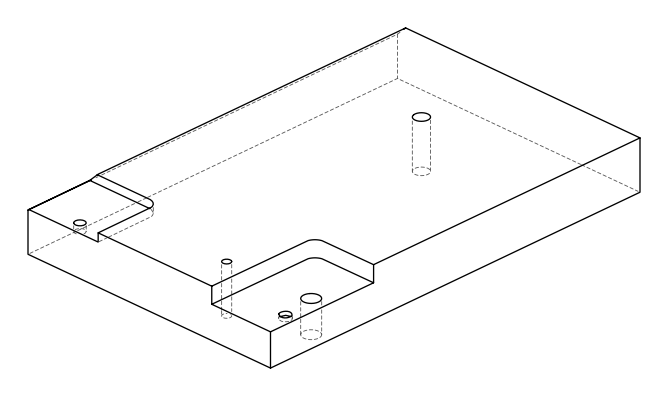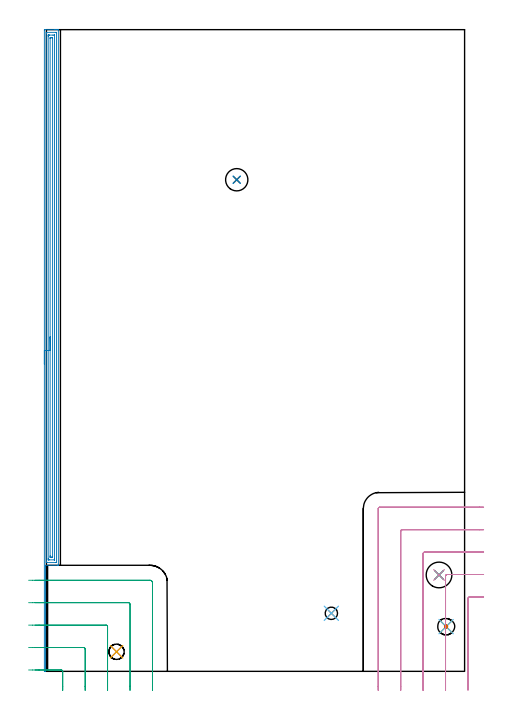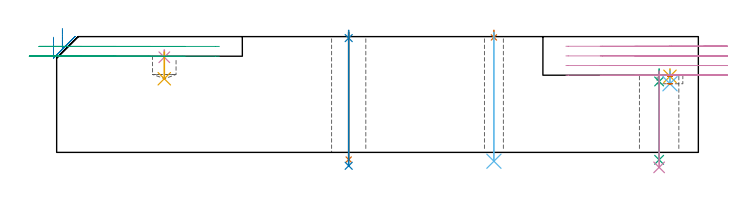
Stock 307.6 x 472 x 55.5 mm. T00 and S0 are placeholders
(PLAN: 16 operations, 9 tool changes, 23.6 min)
(1 SPOT_DRILL | STEP1HOLE | NXT0321_9005460120000 | 0.03 min | 1 mm3)
(2 SPOT_DRILL_1 | STEP1HOLE_1 | NXT0321_9005460120000 | 0.03 min | 5 mm3)
(3 SPOT_DRILL_2 | STEP1HOLE_2 | NXT0321_9005460120000 | 0.05 min | 2297 mm3)
(4 SPOT_DRILL_3 | STEP1POCKET | NXT0321_9005460120000 | 0.03 min | 924 mm3)
(5 SPOT_DRILL_4 | STEP1POCKET_1 | NXT0321_9005460120000 | 0.03 min | 1987 mm3)
(6 DRILL_THROUGH_HOLE_INTO_CENTER | STEP1HOLE | UGT0301_206 | 0.25 min | 3580 mm3)
(7 DRILL_THROUGH_HOLE_INTO_CENTER_1 | STEP1HOLE_1 | NXT0301_077 | 0.25 min | 4867 mm3)
(8 DRILL_TO_ENLARGE_THROUGH_HOLE | STEP1HOLE_1 | UGT0301_288 | 0.26 min | 6823 mm3)
(9 DRILL_THROUGH_HOLE_INTO_CENTER_2 | STEP1HOLE_2 | NXT0301_084 | 0.18 min | 3523 mm3)
(10 DRILL_TO_ENLARGE_THROUGH_HOLE_1 | STEP1HOLE_2 | UGT0301_257 | 0.19 min | 9753 mm3)
(11 DRILL_BLIND_HOLE_INTO_CENTER | STEP1POCKET | NXT0301_084 | 0.05 min | 1022 mm3)
(12 DRILL_BLIND_HOLE_INTO_CENTER_1 | STEP1POCKET_1 | NXT0301_084 | 0.03 min | 350 mm3)
(13 MILL_ROUGH_BLIND_HOLE_CONTOUR | STEP1POCKET_1 | NXT0201_013 | Spiral | 0.09 min | 344 mm3)
(14 AREA_MILL | FG_CHAMFER_SURFACE | UGT0205_001 | 13.46 min | 24989 mm3)
(15 MILL_CORNER_NOTCH_RECTANGULAR | CORNER_NOTCH_RECTANGULAR | UGT0201_105 | Follow Part, ap 5.5, ae 75% | 2.29 min | 59828 mm3)
(16 MILL_CORNER_NOTCH_RECTANGULAR_1 | CORNER_NOTCH_RECTANGULAR_1 | UGT0201_105 | Follow Part, ap 5.5, ae 75% | 6.37 min | 173574 mm3)
(TOOL NXT0321_9005460120000 | NC Spot Drill, 142deg, 12mm, Carbide, Uncoated | D12 PA142 FL30 Z2)
(TOOL UGT0301_206 | Twist Drill 9.1 mm | D9.1 PA118 FL78 Z2)
(TOOL NXT0301_077 | Carbide Drill 10.6mm [860.1-1060-053A1-MM 2214] | D10.6 PA140 FL71 Z2)
(TOOL UGT0301_288 | Twist Drill 16.4 mm | D16.4 PA118 FL125 Z2)
(TOOL NXT0301_084 | Carbide Drill 11.3mm [860.1-1130-034A1-MM 2214] | D11.3 PA140 FL55 Z2)
(TOOL UGT0301_257 | Twist Drill 18.9 mm | D18.9 PA118 FL135 Z2)
(TOOL NXT0201_013 | ENDMILL 10mm | D10 FL30 Z4)
(TOOL UGT0205_001 | Chamfer Mill 20 x 3 x 45 deg. | D20 FL50 Z2)
(TOOL UGT0201_105 | End Mill 22 mm | D22 FL25 Z2)
(OP 1 SPOT_DRILL)
G17 G21 G94 G90
T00 M6
G54
G17 G0 G90 X209.6 Y42.7 S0 M3
G43 Z65.5 H0
G94 G81 G98 Z55.108 F250. R58.5
G80
M5
M2
(OP 2 SPOT_DRILL_1)
G17 G21 G94 G90
T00 M6
G54
G17 G0 G90 X140. Y361.6 S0 M3
G43 Z65.5 H0
G94 G81 G98 Z54.794 F250. R58.5
G80
M5
M2
(OP 3 SPOT_DRILL_2)
G17 G21 G94 G90
T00 M6
G54
G17 G0 G90 X288.8 Y70.9 S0 M3
G43 Z65.5 H0
G94 G81 G98 Z34. F250. R40.
G80
M5
M2
(OP 4 SPOT_DRILL_3)
G17 G21 G94 G90
T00 M6
G54
G17 G0 G90 X51.6 Y14.4 S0 M3
G43 Z65.5 H0
G94 G81 G98 Z45.614 F250. R49.1
G80
M5
M2
(OP 5 SPOT_DRILL_4)
G17 G21 G94 G90
T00 M6
G54
G17 G0 G90 X294. Y32.9 S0 M3
G43 Z65.5 H0
G94 G81 G98 Z36.471 F250. R40.
G80
M5
M2
(OP 6 DRILL_THROUGH_HOLE_INTO_CENTER)
G17 G21 G94 G90
T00 M6
G54
G17 G0 G90 X209.6 Y42.7 S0 M3
G43 Z65.5 H0
G94 G73 G98 Z-4.234 F250. Q8.533 R57.5
G80
M5
M2
(OP 7 DRILL_THROUGH_HOLE_INTO_CENTER_1)
G17 G21 G94 G90
T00 M6
G54
G17 G0 G90 X140. Y361.6 S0 M3
G43 Z65.5 H1
G94 G73 G98 Z-3.429 F250. Q9.822 R57.5
G80
M5
M2
(OP 8 DRILL_TO_ENLARGE_THROUGH_HOLE)
G17 G21 G94 G90
T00 M6
G54
G17 G0 G90 X140. Y361.6 S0 M3
G43 Z65.5 H0
G94 G73 G98 Z-6.427 F250. Q15.482 R57.5
G80
M5
M2
(OP 9 DRILL_THROUGH_HOLE_INTO_CENTER_2)
G17 G21 G94 G90
T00 M6
G54
G17 G0 G90 X288.8 Y70.9 S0 M3
G43 Z65.5 H1
G94 G73 G98 Z-3.556 F250. Q10.139 R39.
G80
M5
M2
(OP 10 DRILL_TO_ENLARGE_THROUGH_HOLE_1)
G17 G21 G94 G90
T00 M6
G54
G17 G0 G90 X288.8 Y70.9 S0 M3
G43 Z65.5 H0
G94 G81 G98 Z-7.178 F250. R39.
G80
M5
M2
(OP 11 DRILL_BLIND_HOLE_INTO_CENTER)
G17 G21 G94 G90
T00 M6
G54
G17 G0 G90 X51.6 Y14.4 S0 M3
G43 Z65.5 H1
G94 G81 G98 Z35.3 F250. R48.1
G80
M5
M2
(OP 12 DRILL_BLIND_HOLE_INTO_CENTER_1)
G17 G21 G94 G90
T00 M6
G54
G17 G0 G90 X294. Y32.9 S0 M3
G43 Z65.5 H1
G94 G81 G98 Z32.9 F250. R39.
G80
M5
M2
(OP 13 MILL_ROUGH_BLIND_HOLE_CONTOUR)
G17 G21 G94 G90
T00 M6
G54
G17 G0 G90 X294. Y32.9 S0 M3
G43 Z65.5 H0
Z36.45
G94 G3 X294.575 Y33.475 R0.575 F250.
X294. Y34.05 R0.575
X292.85 Y32.9 R1.15
X294. Y34.05 R-1.15
X293.425 Y33.475 R0.575
X294. Y32.9 R0.575
G0 Z32.9
G3 X294.575 Y33.475 R0.575
X294. Y34.05 R0.575
X292.85 Y32.9 R1.15
X294. Y34.05 R-1.15
X293.425 Y33.475 R0.575
X294. Y32.9 R0.575
G0 Z65.5
M5
M2
(OP 14 AREA_MILL)
G17 G21 G94 G90
T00 M6
G54
G17 G0 G90 X-1.5 Y226. S1061 M3
G43 Z65.5 H0
Z55.2
G94 G1 Y226.038 Z54.328 F250.
Y226.152 Z53.464
Y226.341 Z52.612
Y226.603 Z51.78
Y226.937 Z50.974
Y227.34 Z50.2
Y227.809 Z49.464
Y228.34 Z48.772
Y228.929 Z48.129
Y229.572 Z47.54
Y230.264 Z47.009
Y231. Z46.54
Y231.774 Z46.137
Y232.58 Z45.803
Y233.412 Z45.541
Y234.264 Z45.352
Y235.128 Z45.238
Y236. Z45.2
X-1.499 Y471.383 Z45.201
X-1.497 Y471.732
X-1.493 Y471.99 Z45.204
X-1.156 Y472. Z45.542
X5.834 Z52.529
X6.375 Z53.071
X6.708 Z53.404
X7.248 Z53.944
X7.582 Z54.277
X8.25 Z54.949
X8.537 Z55.237
X8.67 Y471.998 Z55.363
X8.797 Y471.99 Z55.488
X8.8 Y471.829 Z55.5
Y78.334
X8.794 Y78.01 Z55.491
X8.543 Y78. Z55.24
X-0.6 Z46.1
Y77.562
X-0.598 Y77.44 Z46.098
X-0.589 Y77.219 Z46.086
X-0.588 Y77.067
X-0.6 Y76.994 Z46.1
Y0.171
X-0.603 Y0.01 Z46.088
X-0.644 Y0.006 Z46.048
X-1.024 Y0. Z45.675
X-1.09 Z45.609
X-1.363 Z45.336
X-1.494 Y0.01 Z45.205
X-1.5 Y0.035 Z45.2
Y236.
X-0.086 Z46.614
X-0.085 Y469.395 Z46.615
X-0.084 Y469.596 Z46.616
X-0.08 Y469.942 Z46.62
X-0.079 Y469.981 Z46.621
X-0.071 Y469.99 Z46.629
X-0.04 Y469.993 Z46.66
X0.065 Y469.998 Z46.765
X0.197 Y470. Z46.897
X7.187 Z53.887
X7.337 Y469.997 Z54.037
X7.367 Y469.994 Z54.067
X7.377 Y469.99 Z54.077
X7.38 Y469.982 Z54.08
X7.383 Y469.947 Z54.083
X7.385 Y469.797 Z54.085
Y80.12
X7.384 Y80.034 Z54.084
X7.382 Y80.014 Z54.082
X7.381 Y80.011 Z54.081
X7.336 Y80.007 Z54.036
X7.179 Y80.003 Z53.879
X6.944 Y80. Z53.644
X6.826 Z53.526
X0.474 Z47.174
X0.239 Y80.001 Z46.939
X0.082 Y80.004 Z46.782
X-0.043 Y80.01 Z46.657
X-0.08 Y80.016 Z46.62
X-0.081 Y80.023 Z46.619
X-0.083 Y80.12 Z46.617
X-0.086 Y80.813 Z46.614
Y81.014
Y236.
X1.328 Z48.028
X1.329 Y467.056 Z48.029
X1.331 Y467.81 Z48.031
X1.333 Y467.945 Z48.033
X1.335 Y467.987 Z48.035
X1.373 Y467.99 Z48.073
X1.466 Y467.994 Z48.166
X2.153 Y468. Z48.853
X2.339 Z49.039
X4.774 Z51.474
X5.648 Z52.348
X5.834 Y467.998 Z52.534
X5.896 Y467.995 Z52.596
X5.945 Y467.99 Z52.645
X5.965 Y467.982 Z52.665
X5.966 Y467.949 Z52.666
X5.97 Y467.81 Z52.67
X5.971 Y467.67 Z52.671
Y82.52
X5.969 Y82.24 Z52.669
X5.965 Y82.054 Z52.665
X5.962 Y82.008 Z52.662
X5.956 Y82.006 Z52.656
X5.932 Y82.003 Z52.632
X5.834 Y82.001 Z52.534
X5.743 Y82. Z52.443
X2.248 Z48.948
X1.466 Y82.005 Z48.166
X1.366 Y82.009 Z48.066
X1.335 Y82.028 Z48.035
X1.333 Y82.042 Z48.033
X1.329 Y82.8 Z48.029
Y82.94
X1.328 Y236. Z48.028
X2.743 Z49.443
Y465.61
X2.744 Y465.771 Z49.444
X2.747 Y465.899 Z49.447
X2.749 Y465.977 Z49.449
X2.788 Y465.99 Z49.488
X3.213 Y465.999 Z49.913
X3.236 Y466. Z49.936
X4.11 Z50.81
X4.506 Y465.992 Z51.206
X4.55 Y465.99 Z51.25
X4.553 Y465.958 Z51.253
X4.556 Y465.909 Z51.256
X4.557 Y465.861 Z51.257
Y465.542
Y84.587
X4.554 Y84.109 Z51.254
X4.55 Y84.039 Z51.25
X4.547 Y84.01 Z51.247
X4.517 Y84.008 Z51.217
X4.374 Y84.004 Z51.074
X4.087 Y84.001 Z50.787
X3.787 Y84. Z50.487
X3.213 Z49.913
X2.913 Z49.613
X2.817 Y84.003 Z49.517
X2.769 Y84.007 Z49.469
X2.75 Y84.01 Z49.45
X2.749 Y84.02 Z49.449
X2.745 Y84.172 Z49.445
X2.743 Y84.587 Z49.443
Y85.068
Y236.
Y236.872 Z49.481
Y237.737 Z49.595
Y238.588 Z49.783
Y239.42 Z50.046
Y240.226 Z50.38
Y241. Z50.782
Y241.736 Z51.251
Y242.428 Z51.782
Y243.071 Z52.372
Y243.66 Z53.015
Y244.192 Z53.707
Y244.66 Z54.443
Y245.063 Z55.217
Y245.397 Z56.022
Y245.659 Z56.855
Y245.848 Z57.706
Y245.962 Z58.571
Y246. Z59.443
G0 Z65.5
M5
M2
(OP 15 MILL_CORNER_NOTCH_RECTANGULAR)
G17 G21 G94 G90
T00 M6
G54
G17 G0 G90 X12. Y-14. S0 M3
G43 Z65.5 H0
Z50.8
G94 G1 Y-11. F250.
Y-0.094 F500.
G3 X10.906 Y1. R1.1
G1 X-5.4
X-8.4 F250.
G0 Z65.5
X28.5 Y-14.
Z50.8
G1 Y-11.
Y16.406 F500.
G3 X27.406 Y17.5 R1.1
G1 X-5.4
X-8.4 F250.
G0 Z65.5
X45. Y-14.
Z50.8
G1 Y-11.
Y32.906 F500.
G3 X43.906 Y34. R1.1
G1 X-5.4
X-8.4 F250.
G0 Z65.5
X61.5 Y-14.
Z50.8
G1 Y-11.
Y49.405 F500.
G3 X60.405 Y50.5 R1.1
G1 X-5.4
X-8.4 F250.
G0 Z65.5
X78. Y-14.
Z50.8
G1 Y-11.
Y65.2 F500.
G3 X76.2 Y67. R1.8
G1 X-5.4
X-8.4 F250.
G0 Z65.5
X12. Y-14.
Z46.1
G1 Y-11.
Y-0.094 F500.
G3 X10.906 Y1. R1.1
G1 X-10.099
X-13.099 F250.
G0 Z65.5
X28.5 Y-14.
Z46.1
G1 Y-11.
Y16.406 F500.
G3 X27.406 Y17.5 R1.1
G1 X-10.099
X-13.099 F250.
G0 Z65.5
X45. Y-14.
Z46.1
G1 Y-11.
Y32.906 F500.
G3 X43.906 Y34. R1.1
G1 X-10.099
X-13.099 F250.
G0 Z65.5
X61.5 Y-14.
Z46.1
G1 Y-11.
Y49.405 F500.
G3 X60.405 Y50.5 R1.1
G1 X-10.099
X-13.099 F250.
G0 Z65.5
X78. Y-14.
Z46.1
G1 Y-11.
Y65.2 F500.
G3 X76.2 Y67. R1.8
G1 X-10.099
X-13.099 F250.
G0 Z65.5
M5
M2
(OP 16 MILL_CORNER_NOTCH_RECTANGULAR_1)
G17 G21 G94 G90
T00 M6
G54
G17 G0 G90 X321.6 Y54.7 S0 M3
G43 Z65.5 H0
Z50.875
G94 G1 X318.6 F250.
X311.193 F500.
G3 X310.1 Y53.607 R1.1
G1 Y-10.712
Y-13.712 F250.
G0 Z65.5
X321.6 Y71.2
Z50.875
G1 X318.6
X294.694 F500.
G3 X293.6 Y70.106 R1.1
G1 Y-11.
Y-14. F250.
G0 Z65.5
X321.6 Y87.7
Z50.875
G1 X318.6
X278.194 F500.
G3 X277.1 Y86.606 R1.1
G1 Y-11.
Y-14. F250.
G0 Z65.5
X321.6 Y104.2
Z50.875
G1 X318.6
X261.694 F500.
G3 X260.6 Y103.106 R1.1
G1 Y-11.
Y-14. F250.
G0 Z65.5
X321.6 Y120.7
Z50.875
G1 X318.6
X245.195 F500.
G3 X244.1 Y119.605 R1.1
G1 Y-11.
Y-14. F250.
G0 Z65.5
X321.6 Y54.7
Z46.25
G1 X318.6
X311.193 F500.
G3 X310.1 Y53.607 R1.1
G1 Y-10.712
Y-13.712 F250.
G0 Z65.5
X321.6 Y71.2
Z46.25
G1 X318.6
X294.694 F500.
G3 X293.6 Y70.106 R1.1
G1 Y-11.
Y-14. F250.
G0 Z65.5
X321.6 Y87.7
Z46.25
G1 X318.6
X278.194 F500.
G3 X277.1 Y86.606 R1.1
G1 Y-11.
Y-14. F250.
G0 Z65.5
X321.6 Y104.2
Z46.25
G1 X318.6
X261.694 F500.
G3 X260.6 Y103.106 R1.1
G1 Y-11.
Y-14. F250.
G0 Z65.5
X321.6 Y120.7
Z46.25
G1 X318.6
X245.195 F500.
G3 X244.1 Y119.605 R1.1
G1 Y-11.
Y-14. F250.
G0 Z65.5
X321.6 Y54.7
Z41.625
G1 X318.6
X311.193 F500.
G3 X310.1 Y53.607 R1.1
G1 Y-10.712
Y-13.712 F250.
G0 Z65.5
X321.6 Y71.2
Z41.625
G1 X318.6
X294.694 F500.
G3 X293.6 Y70.106 R1.1
G1 Y-11.
Y-14. F250.
G0 Z65.5
X321.6 Y87.7
Z41.625
G1 X318.6
X278.194 F500.
G3 X277.1 Y86.606 R1.1
G1 Y-11.
Y-14. F250.
G0 Z65.5
X321.6 Y104.2
Z41.625
G1 X318.6
X261.694 F500.
G3 X260.6 Y103.106 R1.1
G1 Y-11.
Y-14. F250.
G0 Z65.5
X321.6 Y120.7
Z41.625
G1 X318.6
X245.195 F500.
G3 X244.1 Y119.605 R1.1
G1 Y-11.
Y-14. F250.
G0 Z65.5
X321.6 Y54.7
Z37.
G1 X318.6
X311.193 F500.
G3 X310.1 Y53.607 R1.1
G1 Y-10.712
Y-13.712 F250.
G0 Z65.5
X321.6 Y71.2
Z37.
G1 X318.6
X294.694 F500.
G3 X293.6 Y70.106 R1.1
G1 Y-11.
Y-14. F250.
G0 Z65.5
X321.6 Y87.7
Z37.
G1 X318.6
X278.194 F500.
G3 X277.1 Y86.606 R1.1
G1 Y-11.
Y-14. F250.
G0 Z65.5
X321.6 Y104.2
Z37.
G1 X318.6
X261.694 F500.
G3 X260.6 Y103.106 R1.1
G1 Y-11.
Y-14. F250.
G0 Z65.5
X321.6 Y120.7
Z37.
G1 X318.6
X245.195 F500.
G3 X244.1 Y119.605 R1.1
G1 Y-11.
Y-14. F250.
G0 Z65.5
M5
M2
